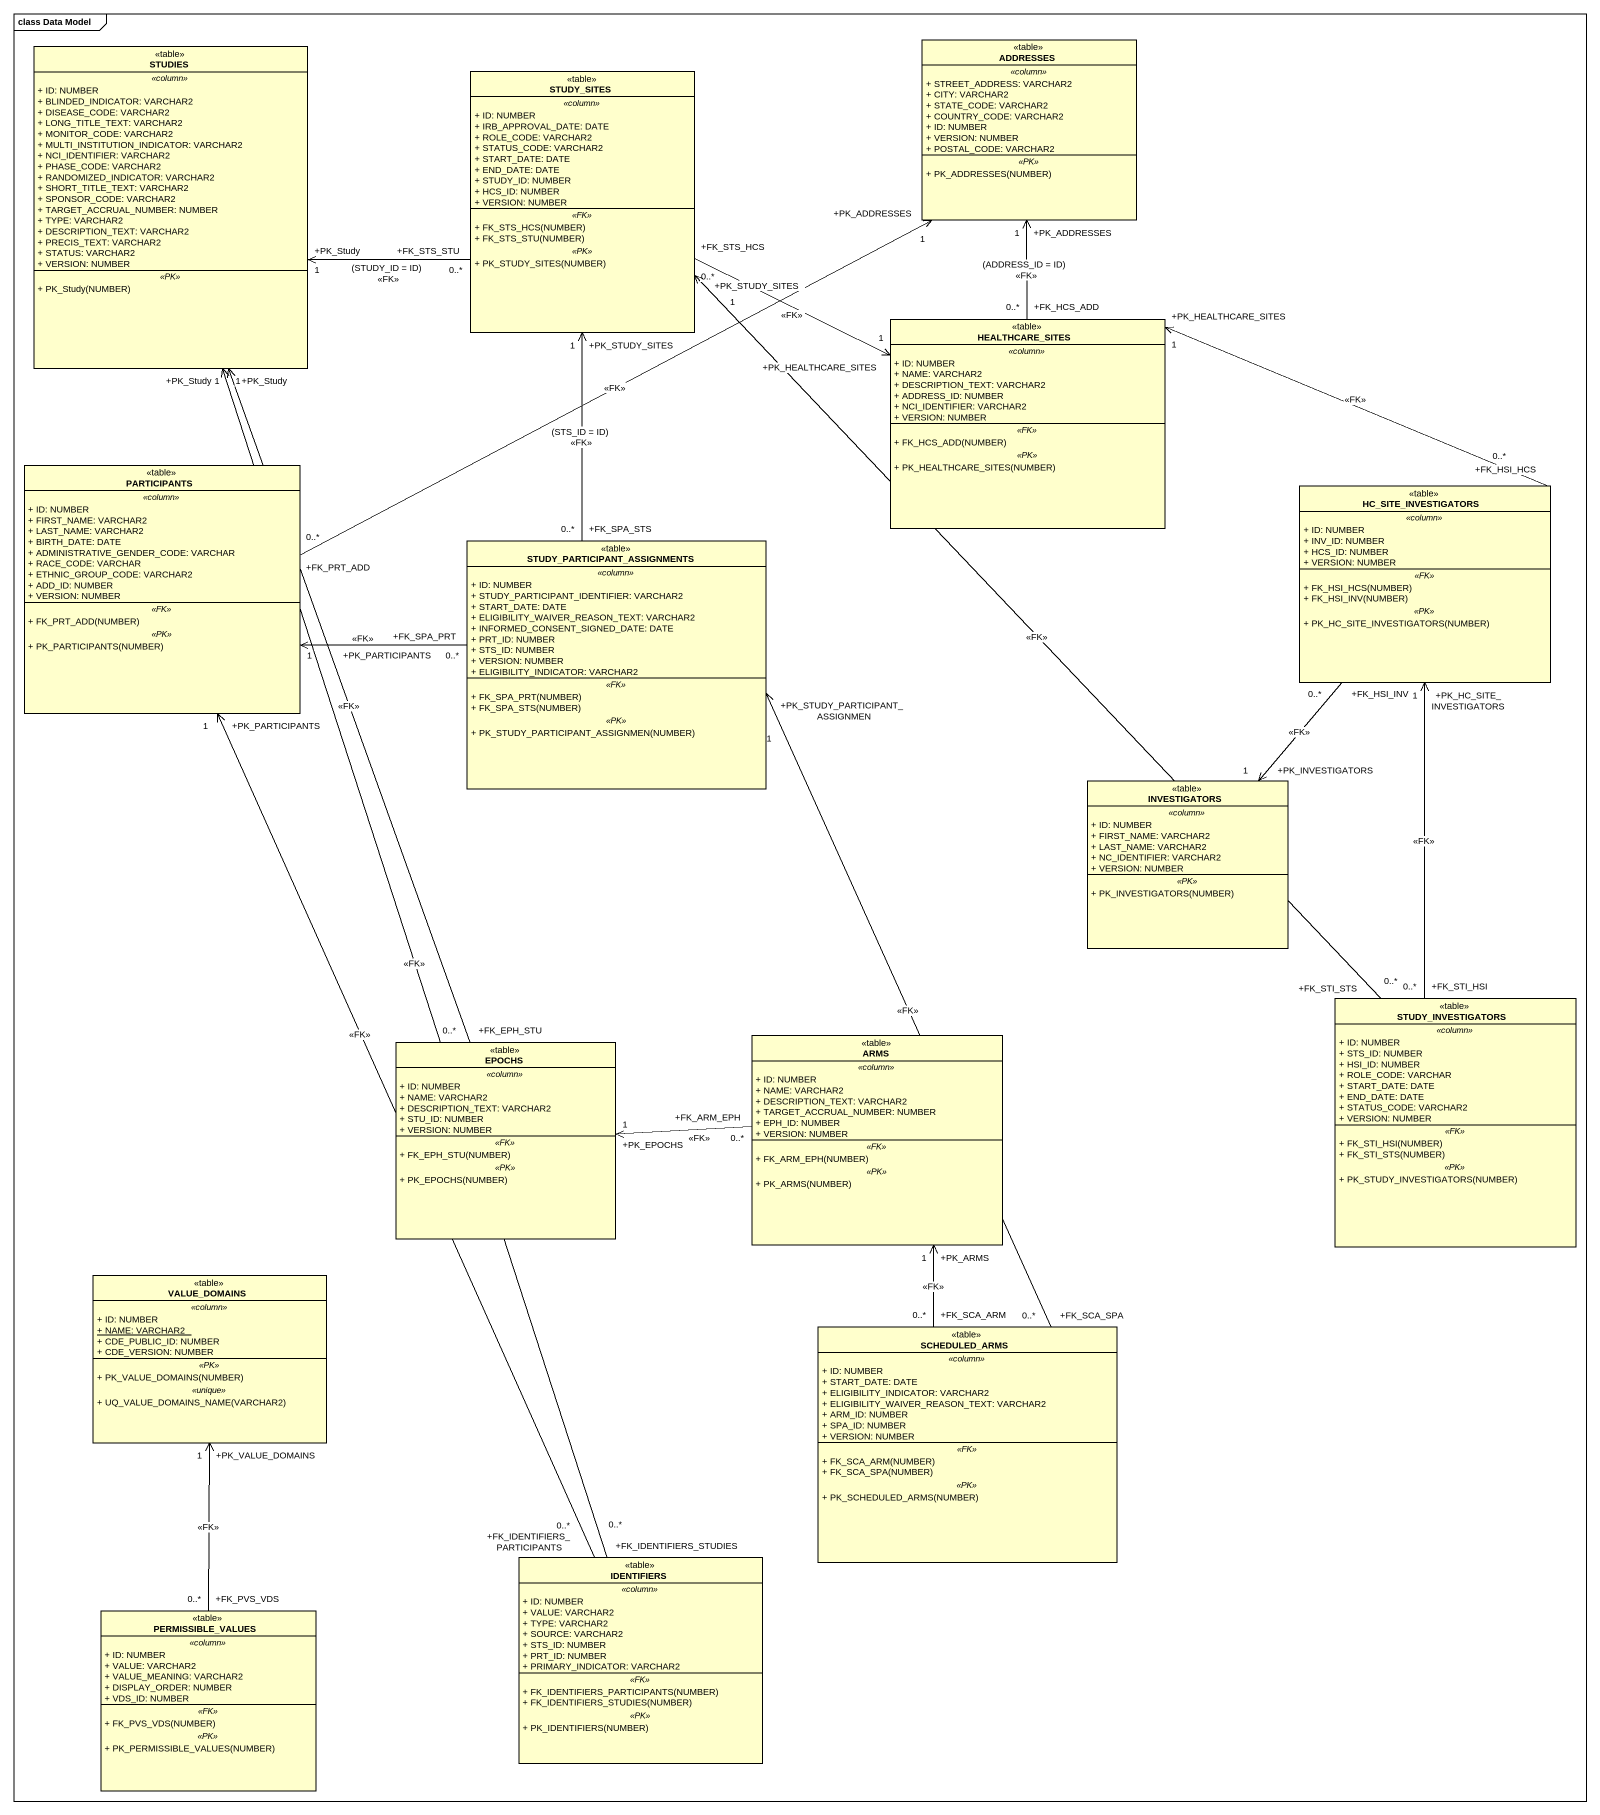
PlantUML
@startuml
mainframe class Data Model
hide circle
hide empty members
skinparam classAttributeIconSize 0
class STUDIES <<table>> {
  .. <<column>> ..
  + ID: NUMBER
  + BLINDED_INDICATOR: VARCHAR2
  + DISEASE_CODE: VARCHAR2
  + LONG_TITLE_TEXT: VARCHAR2
  + MONITOR_CODE: VARCHAR2
  + MULTI_INSTITUTION_INDICATOR: VARCHAR2
  + NCI_IDENTIFIER: VARCHAR2
  + PHASE_CODE: VARCHAR2
  + RANDOMIZED_INDICATOR: VARCHAR2
  + SHORT_TITLE_TEXT: VARCHAR2
  + SPONSOR_CODE: VARCHAR2
  + TARGET_ACCRUAL_NUMBER: NUMBER
  + TYPE: VARCHAR2
  + DESCRIPTION_TEXT: VARCHAR2
  + PRECIS_TEXT: VARCHAR2
  + STATUS: VARCHAR2
  + VERSION: NUMBER
  .. <<PK>> ..
  + PK_Study(NUMBER)
}
class STUDY_SITES <<table>> {
  .. <<column>> ..
  + ID: NUMBER
  + IRB_APPROVAL_DATE: DATE
  + ROLE_CODE: VARCHAR2
  + STATUS_CODE: VARCHAR2
  + START_DATE: DATE
  + END_DATE: DATE
  + STUDY_ID: NUMBER
  + HCS_ID: NUMBER
  + VERSION: NUMBER
  .. <<FK>> ..
  + FK_STS_HCS(NUMBER)
  + FK_STS_STU(NUMBER)
  .. <<PK>> ..
  + PK_STUDY_SITES(NUMBER)
}
class ADDRESSES <<table>> {
  .. <<column>> ..
  + STREET_ADDRESS: VARCHAR2
  + CITY: VARCHAR2
  + STATE_CODE: VARCHAR2
  + COUNTRY_CODE: VARCHAR2
  + ID: NUMBER
  + VERSION: NUMBER
  + POSTAL_CODE: VARCHAR2
  .. <<PK>> ..
  + PK_ADDRESSES(NUMBER)
}
class HEALTHCARE_SITES <<table>> {
  .. <<column>> ..
  + ID: NUMBER
  + NAME: VARCHAR2
  + DESCRIPTION_TEXT: VARCHAR2
  + ADDRESS_ID: NUMBER
  + NCI_IDENTIFIER: VARCHAR2
  + VERSION: NUMBER
  .. <<FK>> ..
  + FK_HCS_ADD(NUMBER)
  .. <<PK>> ..
  + PK_HEALTHCARE_SITES(NUMBER)
}
class PARTICIPANTS <<table>> {
  .. <<column>> ..
  + ID: NUMBER
  + FIRST_NAME: VARCHAR2
  + LAST_NAME: VARCHAR2
  + BIRTH_DATE: DATE
  + ADMINISTRATIVE_GENDER_CODE: VARCHAR
  + RACE_CODE: VARCHAR
  + ETHNIC_GROUP_CODE: VARCHAR2
  + ADD_ID: NUMBER
  + VERSION: NUMBER
  .. <<FK>> ..
  + FK_PRT_ADD(NUMBER)
  .. <<PK>> ..
  + PK_PARTICIPANTS(NUMBER)
}
class HC_SITE_INVESTIGATORS <<table>> {
  .. <<column>> ..
  + ID: NUMBER
  + INV_ID: NUMBER
  + HCS_ID: NUMBER
  + VERSION: NUMBER
  .. <<FK>> ..
  + FK_HSI_HCS(NUMBER)
  + FK_HSI_INV(NUMBER)
  .. <<PK>> ..
  + PK_HC_SITE_INVESTIGATORS(NUMBER)
}
class "STUDY_PARTICIPANT_ASSIGNMENTS" as STUDY_PARTICIPANT <<table>> {
  .. <<column>> ..
  + ID: NUMBER
  + STUDY_PARTICIPANT_IDENTIFIER: VARCHAR2
  + START_DATE: DATE
  + ELIGIBILITY_WAIVER_REASON_TEXT: VARCHAR2
  + INFORMED_CONSENT_SIGNED_DATE: DATE
  + PRT_ID: NUMBER
  + STS_ID: NUMBER
  + VERSION: NUMBER
  + ELIGIBILITY_INDICATOR: VARCHAR2
  .. <<FK>> ..
  + FK_SPA_PRT(NUMBER)
  + FK_SPA_STS(NUMBER)
  .. <<PK>> ..
  + PK_STUDY_PARTICIPANT_ASSIGNMEN(NUMBER)
}
class INVESTIGATORS <<table>> {
  .. <<column>> ..
  + ID: NUMBER
  + FIRST_NAME: VARCHAR2
  + LAST_NAME: VARCHAR2
  + NC_IDENTIFIER: VARCHAR2
  + VERSION: NUMBER
  .. <<PK>> ..
  + PK_INVESTIGATORS(NUMBER)
}
class STUDY_INVESTIGATORS <<table>> {
  .. <<column>> ..
  + ID: NUMBER
  + STS_ID: NUMBER
  + HSI_ID: NUMBER
  + ROLE_CODE: VARCHAR
  + START_DATE: DATE
  + END_DATE: DATE
  + STATUS_CODE: VARCHAR2
  + VERSION: NUMBER
  .. <<FK>> ..
  + FK_STI_HSI(NUMBER)
  + FK_STI_STS(NUMBER)
  .. <<PK>> ..
  + PK_STUDY_INVESTIGATORS(NUMBER)
}
class ARMS <<table>> {
  .. <<column>> ..
  + ID: NUMBER
  + NAME: VARCHAR2
  + DESCRIPTION_TEXT: VARCHAR2
  + TARGET_ACCRUAL_NUMBER: NUMBER
  + EPH_ID: NUMBER
  + VERSION: NUMBER
  .. <<FK>> ..
  + FK_ARM_EPH(NUMBER)
  .. <<PK>> ..
  + PK_ARMS(NUMBER)
}
class EPOCHS <<table>> {
  .. <<column>> ..
  + ID: NUMBER
  + NAME: VARCHAR2
  + DESCRIPTION_TEXT: VARCHAR2
  + STU_ID: NUMBER
  + VERSION: NUMBER
  .. <<FK>> ..
  + FK_EPH_STU(NUMBER)
  .. <<PK>> ..
  + PK_EPOCHS(NUMBER)
}
class VALUE_DOMAINS <<table>> {
  .. <<column>> ..
  + ID: NUMBER
  {static} + NAME: VARCHAR2
  + CDE_PUBLIC_ID: NUMBER
  + CDE_VERSION: NUMBER
  .. <<PK>> ..
  + PK_VALUE_DOMAINS(NUMBER)
  .. <<unique>> ..
  + UQ_VALUE_DOMAINS_NAME(VARCHAR2)
}
class SCHEDULED_ARMS <<table>> {
  .. <<column>> ..
  + ID: NUMBER
  + START_DATE: DATE
  + ELIGIBILITY_INDICATOR: VARCHAR2
  + ELIGIBILITY_WAIVER_REASON_TEXT: VARCHAR2
  + ARM_ID: NUMBER
  + SPA_ID: NUMBER
  + VERSION: NUMBER
  .. <<FK>> ..
  + FK_SCA_ARM(NUMBER)
  + FK_SCA_SPA(NUMBER)
  .. <<PK>> ..
  + PK_SCHEDULED_ARMS(NUMBER)
}
class IDENTIFIERS <<table>> {
  .. <<column>> ..
  + ID: NUMBER
  + VALUE: VARCHAR2
  + TYPE: VARCHAR2
  + SOURCE: VARCHAR2
  + STS_ID: NUMBER
  + PRT_ID: NUMBER
  + PRIMARY_INDICATOR: VARCHAR2
  .. <<FK>> ..
  + FK_IDENTIFIERS_PARTICIPANTS(NUMBER)
  + FK_IDENTIFIERS_STUDIES(NUMBER)
  .. <<PK>> ..
  + PK_IDENTIFIERS(NUMBER)
}
class PERMISSIBLE_VALUES <<table>> {
  .. <<column>> ..
  + ID: NUMBER
  + VALUE: VARCHAR2
  + VALUE_MEANING: VARCHAR2
  + DISPLAY_ORDER: NUMBER
  + VDS_ID: NUMBER
  .. <<FK>> ..
  + FK_PVS_VDS(NUMBER)
  .. <<PK>> ..
  + PK_PERMISSIBLE_VALUES(NUMBER)
}
STUDY_SITES "+FK_STS_STU\n0..*" -left-> "+PK_Study\n1" STUDIES : (STUDY_ID = ID)\n<<FK>>
STUDY_SITES "+FK_STS_HCS\n0..*" -right-> "+PK_HEALTHCARE_SITES\n1" HEALTHCARE_SITES : <<FK>>
HEALTHCARE_SITES "+FK_HCS_ADD\n0..*" -up-> "+PK_ADDRESSES\n1" ADDRESSES : (ADDRESS_ID = ID)\n<<FK>>
PARTICIPANTS "+FK_PRT_ADD\n0..*" -right-> "+PK_ADDRESSES\n1" ADDRESSES : <<FK>>
HC_SITE_INVESTIGATORS "+FK_HSI_HCS\n0..*" -left-> "+PK_HEALTHCARE_SITES\n1" HEALTHCARE_SITES : <<FK>>
HC_SITE_INVESTIGATORS "+FK_HSI_INV\n0..*" --> "+PK_INVESTIGATORS\n1" INVESTIGATORS : <<FK>>
STUDY_PARTICIPANT "+FK_SPA_STS\n0..*" -up-> "+PK_STUDY_SITES\n1" STUDY_SITES : (STS_ID = ID)\n<<FK>>
STUDY_PARTICIPANT "+FK_SPA_PRT\n0..*" -left-> "+PK_PARTICIPANTS\n1" PARTICIPANTS : <<FK>>
STUDY_INVESTIGATORS "+FK_STI_STS\n0..*" -up-> "+PK_STUDY_SITES\n1" STUDY_SITES : <<FK>>
STUDY_INVESTIGATORS "+FK_STI_HSI\n0..*" -up-> "+PK_HC_SITE_INVESTIGATORS\n1" HC_SITE_INVESTIGATORS : <<FK>>
ARMS "+FK_ARM_EPH\n0..*" -left-> "+PK_EPOCHS\n1" EPOCHS : <<FK>>
EPOCHS "+FK_EPH_STU\n0..*" -up-> "+PK_Study\n1" STUDIES : <<FK>>
SCHEDULED_ARMS "+FK_SCA_SPA\n0..*" -up-> "+PK_STUDY_PARTICIPANT_ASSIGNMEN\n1" STUDY_PARTICIPANT : <<FK>>
SCHEDULED_ARMS "+FK_SCA_ARM\n0..*" -up-> "+PK_ARMS\n1" ARMS : <<FK>>
IDENTIFIERS "+FK_IDENTIFIERS_STUDIES\n0..*" -up-> "+PK_Study\n1" STUDIES : <<FK>>
IDENTIFIERS "+FK_IDENTIFIERS_PARTICIPANTS\n0..*" -up-> "+PK_PARTICIPANTS\n1" PARTICIPANTS : <<FK>>
PERMISSIBLE_VALUES "+FK_PVS_VDS\n0..*" -up-> "+PK_VALUE_DOMAINS\n1" VALUE_DOMAINS : <<FK>>
@enduml
